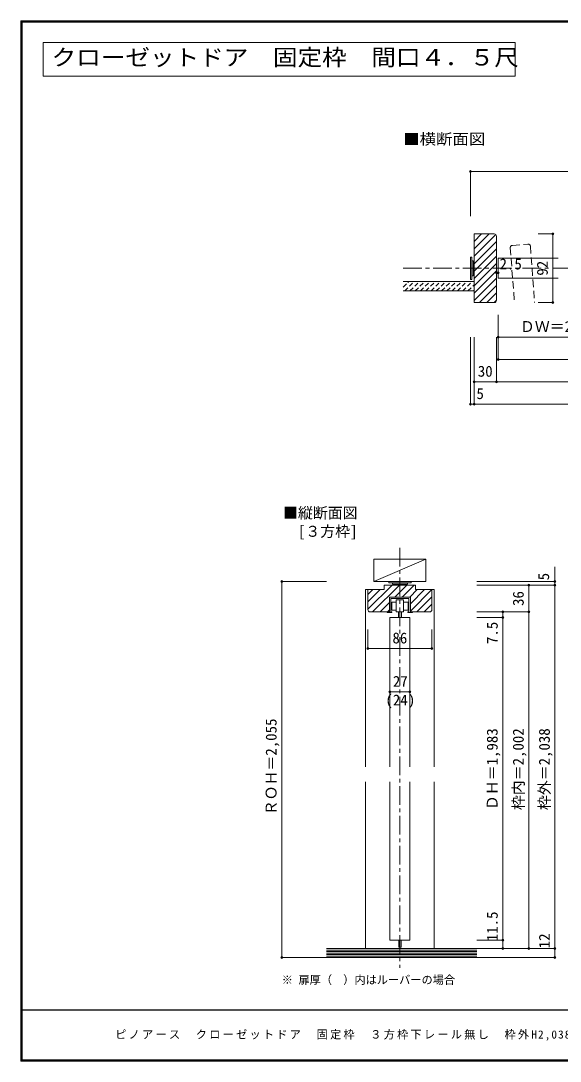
# Model space of a CAD drawing. Units: millimetres, scale not verified. Extents: x -973 to 977, y -718 to 696.
# Drawn here: x -973 to -250, y -701 to 696 of the extents above; entities that cross this region are included whole.
import ezdxf
from ezdxf.enums import TextEntityAlignment as Align

# ---------------------------------------------------------------- set-up
doc = ezdxf.new("R2010")
doc.units = ezdxf.units.MM
doc.header["$LTSCALE"] = 5
doc.header["$PDMODE"] = 32
doc.header["$PDSIZE"] = 2.5
for name, pattern in [('CHAIN1', [8, 5, -1, 1, -1]), ('DASHED1', [1.8, 1.2, -0.6]), ('DASHED2', [3, 2, -1])]:
    doc.linetypes.add(name, pattern=pattern)
for name, color, linetype, lineweight in [('0-1_通り芯', 4, 'CHAIN1', 9), ('0-3_仕上げ', 2, 'Continuous', 9), ('0-4_枠', 3, 'Continuous', 9), ('0-6_扉', 6, 'Continuous', 9), ('0-7_金物', 7, 'Continuous', 9), ('0-A_文字', 7, 'Continuous', 9), ('0-B_寸法', 7, 'Continuous', 9), ('0-C_ハッチ', 7, 'Continuous', 9), ('F-1_枠', 6, 'Continuous', 9)]:
    doc.layers.add(name, color=color, linetype=linetype, lineweight=lineweight)
doc.layers.add('F-A_文字', color=7, linetype='Continuous')
doc.styles.add('ＭＳ ゴシック', font='')
doc.styles.get('ＭＳ ゴシック').set_extended_font_data('MS Gothic')

msp = doc.modelspace()

# ---------------------------------------------------------------- linework, layer by layer
at = {"layer": '0-1_通り芯'}
for p, q in [((-460.347, 363.658), (463.653, 363.658)), ((-464.855, -11.667), (-464.855, -575.638))]:
    msp.add_line(p, q, dxfattribs=at)
at = {"layer": '0-3_仕上げ'}
for p, q in [((-365.347, 345.658), (-460.58, 345.658)), ((-365.347, 333.158), (-460.58, 333.158)), ((-563.355, -549.667), (-361.827, -549.667)), ((-563.355, -561.667), (-361.827, -561.667))]:
    msp.add_line(p, q, dxfattribs=at)
at = {"layer": '0-3_仕上げ', "color": 4}
msp.add_line((-429.855, -26.667), (-499.855, -56.667), dxfattribs=at)
at = {"layer": '0-3_仕上げ', "color": 7}
for p, q in [((-563.355, -551.667), (-361.827, -551.667)), ((-563.355, -553.667), (-361.827, -553.667)), ((-563.355, -555.667), (-361.827, -555.667)), ((-563.355, -557.667), (-361.827, -557.667)), ((-563.355, -559.667), (-361.827, -559.667))]:
    msp.add_line(p, q, dxfattribs=at)
at = {"layer": '0-3_仕上げ', "color": 4}
msp.add_lwpolyline([(-499.855, -56.667), (-429.855, -56.667), (-429.855, -26.667), (-499.855, -26.667)], close=True, dxfattribs=at)
at = {"layer": '0-4_枠'}
for p, q in [((-338.347, 409.658), (-365.347, 409.658)), ((-365.347, 409.658), (-365.347, 317.658)), ((-335.347, 320.658), (-335.347, 406.658)), ((-338.347, 317.658), (-365.347, 317.658)), ((-485.827, -67.709), (-507.827, -67.709)), ((-507.827, -94.691), (-507.827, -67.709)), ((-485.827, -61.691), (-485.827, -67.709)), ((-443.827, -61.691), (-485.827, -61.691)), ((-443.827, -67.709), (-443.827, -61.691)), ((-443.827, -67.709), (-421.827, -67.709)), ((-421.827, -94.691), (-421.827, -67.691)), ((-504.827, -97.691), (-478.827, -97.691))]:
    msp.add_line(p, q, dxfattribs=at)
at = {"layer": '0-4_枠', "color": 4}
for p, q in [((-507.827, -67.709), (-510.855, -67.709)), ((-510.855, -67.709), (-510.855, -305.667)), ((-421.827, -67.709), (-418.855, -67.709)), ((-418.855, -67.709), (-418.855, -305.667)), ((-510.855, -325.667), (-510.855, -549.667)), ((-418.855, -325.667), (-418.855, -549.667))]:
    msp.add_line(p, q, dxfattribs=at)
at = {"layer": '0-4_枠'}
msp.add_lwpolyline([(-424.827, -97.691), (-450.827, -97.691), (-450.827, -77.691), (-478.827, -77.691), (-478.827, -97.691)], dxfattribs=at)
for centre, start, end in [((-338.347, 406.658), 0, 90), ((-338.347, 320.658), 270, 0), ((-504.827, -94.691), 180.00001, 270), ((-424.827, -94.691), 270, 0.00001)]:
    msp.add_arc(centre, 3, start, end, dxfattribs=at)
at = {"layer": '0-6_扉', "color": 2, "linetype": 'DASHED2'}
for p, q in [((-316.739, 391.194), (-311.15, 317.658)), ((-313.975, 394.413), (-293.035, 396.004)), ((-289.816, 393.24), (-284.072, 317.658))]:
    msp.add_line(p, q, dxfattribs=at)
at = {"layer": '0-6_扉'}
for p, q in [((-332.847, 377.158), (-252.347, 377.158)), ((-332.847, 377.158), (-332.847, 350.158)), ((-332.847, 350.158), (-252.347, 350.158)), ((-478.355, -105.167), (-451.355, -105.167)), ((-478.355, -305.667), (-478.355, -105.167)), ((-451.355, -305.667), (-451.355, -105.167)), ((-478.355, -538.167), (-478.355, -325.667)), ((-451.355, -538.167), (-451.355, -325.667)), ((-478.355, -538.167), (-451.355, -538.167))]:
    msp.add_line(p, q, dxfattribs=at)
at = {"layer": '0-6_扉', "color": 2, "linetype": 'DASHED2'}
for centre, start, end in [((-313.747, 391.422), 94.34602, 184.34602), ((-292.808, 393.013), 4.34602, 94.34602)]:
    msp.add_arc(centre, 3, start, end, dxfattribs=at)
at = {"layer": '0-7_金物'}
for p, q in [((-370.347, 348.658), (-370.347, 378.658)), ((-370.347, 378.658), (-368.347, 378.658)), ((-368.347, 348.658), (-368.347, 378.658)), ((-368.347, 373.658), (-366.347, 373.658)), ((-366.347, 353.658), (-366.347, 373.658)), ((-365.347, 372.658), (-366.347, 372.658)), ((-368.347, 353.658), (-366.347, 353.658)), ((-366.347, 354.658), (-365.347, 354.658)), ((-370.347, 348.658), (-368.347, 348.658)), ((-479.855, -56.667), (-449.855, -56.667)), ((-479.855, -56.667), (-479.855, -58.667)), ((-479.855, -58.667), (-449.855, -58.667)), ((-474.855, -58.667), (-474.855, -60.667)), ((-474.855, -60.667), (-454.855, -60.667)), ((-473.855, -60.667), (-473.855, -61.691)), ((-455.855, -61.691), (-455.855, -60.667)), ((-454.855, -58.667), (-454.855, -60.667)), ((-449.855, -56.667), (-449.855, -58.667)), ((-476.827, -79.691), (-476.827, -97.691)), ((-452.827, -79.691), (-476.827, -79.691)), ((-452.827, -97.691), (-452.827, -79.691)), ((-481.855, -97.667), (-481.855, -98.667)), ((-478.827, -97.691), (-481.827, -97.691)), ((-481.827, -97.691), (-481.827, -98.691)), ((-476.827, -97.691), (-475.66, -97.691)), ((-475.797, -84.489), (-475.797, -95.489)), ((-469.827, -84.489), (-475.797, -84.489)), ((-475.797, -95.489), (-469.827, -95.489)), ((-475.687, -98.667), (-475.687, -97.667)), ((-475.66, -98.691), (-475.66, -97.691)), ((-469.827, -97.691), (-459.827, -97.691)), ((-466.855, -97.667), (-466.855, -105.167)), ((-462.855, -105.167), (-462.855, -97.667)), ((-459.827, -95.489), (-453.797, -95.489)), ((-454.152, -98.667), (-454.152, -97.667)), ((-450.827, -97.691), (-447.827, -97.691)), ((-447.855, -97.667), (-447.855, -98.667)), ((-447.827, -97.691), (-447.827, -98.691)), ((-475.687, -98.667), (-481.855, -98.667)), ((-475.66, -98.691), (-481.827, -98.691)), ((-466.855, -105.167), (-462.855, -105.167)), ((-454.152, -98.667), (-447.855, -98.667)), ((-454.125, -98.691), (-447.827, -98.691)), ((-466.355, -538.167), (-466.355, -547.667))]:
    msp.add_line(p, q, dxfattribs=at)
for points in [[(-459.827, -97.691), (-459.827, -81.691), (-469.827, -81.691), (-469.827, -97.691)], [(-453.797, -95.489), (-453.797, -84.489), (-459.827, -84.489)], [(-454.125, -98.691), (-454.125, -97.691), (-452.827, -97.691)], [(-463.355, -538.167), (-463.355, -547.667), (-466.355, -547.667)]]:
    msp.add_lwpolyline(points, dxfattribs=at)
at = {"layer": '0-A_文字', "color": 3}
for p, q in [((-943.333, 621.667), (-943.333, 666.667)), ((-943.333, 666.667), (-310.119, 666.667)), ((-310.119, 621.667), (-310.119, 666.667)), ((-943.333, 621.667), (-310.119, 621.667))]:
    msp.add_line(p, q, dxfattribs=at)
at = {"layer": '0-B_寸法', "color": 4}
for p, q in [((-370.347, 493.658), (-370.347, 433.658)), ((-370.347, 493.658), (373.653, 493.658)), ((-279.359, 409.658), (-259.563, 409.658)), ((-259.563, 317.658), (-259.563, 409.658)), ((-335.347, 370.948), (-335.347, 357.393)), ((-332.847, 370.948), (-332.847, 357.393)), ((-335.347, 357.393), (-332.847, 357.393)), ((-279.359, 317.658), (-259.563, 317.658)), ((-332.847, 241.158), (-332.847, 301.158)), ((-370.347, 181.158), (-370.347, 271.158)), ((-365.347, 181.158), (-365.347, 271.158)), ((-335.347, 211.158), (-335.347, 271.158)), ((-332.847, 271.158), (-164.847, 271.158)), ((-332.847, 241.158), (0.653, 241.158)), ((-365.347, 211.158), (-335.347, 211.158)), ((-335.347, 211.158), (338.653, 211.158)), ((-370.347, 181.158), (-365.347, 181.158)), ((-365.347, 181.158), (368.653, 181.158)), ((-256.827, -561.667), (-256.827, -37.273)), ((-623.355, -561.667), (-623.355, -56.667)), ((-623.355, -56.667), (-563.355, -56.667)), ((-256.827, -56.667), (-361.827, -56.667)), ((-361.827, -61.667), (-256.827, -61.667)), ((-291.827, -549.667), (-291.827, -61.667)), ((-361.827, -97.666), (-326.827, -97.666)), ((-326.827, -549.667), (-326.827, -97.666)), ((-326.827, -97.666), (-291.827, -97.666)), ((-361.827, -105.166), (-326.827, -105.166)), ((-507.855, -146.914), (-507.855, -121.295)), ((-421.855, -146.914), (-421.855, -121.295)), ((-507.855, -146.914), (-421.855, -146.914)), ((-478.355, -191.124), (-478.355, -205.163)), ((-451.355, -191.124), (-451.355, -205.163)), ((-451.355, -205.163), (-478.355, -205.163)), ((-361.827, -538.167), (-326.827, -538.167)), ((-361.827, -549.667), (-256.827, -549.667)), ((-623.355, -561.667), (-563.355, -561.667)), ((-361.827, -561.667), (-256.827, -561.667)), ((-326.827, -561.667), (-291.827, -561.667))]:
    msp.add_line(p, q, dxfattribs=at)
at = {"layer": '0-B_寸法'}
for p in [(-370.347, 493.658), (-259.563, 409.658), (-335.347, 357.393), (-332.847, 357.393), (-259.563, 317.658), (-332.847, 271.158), (-332.847, 241.158), (-365.347, 211.158), (-335.347, 211.158), (-370.347, 181.158), (-365.347, 181.158), (-623.355, -56.667), (-256.827, -56.667), (-291.827, -61.667), (-256.827, -61.667), (-326.827, -97.666), (-291.827, -97.666), (-326.827, -105.166), (-507.855, -146.914), (-421.855, -146.914), (-478.355, -205.163), (-451.355, -205.163), (-326.827, -538.167), (-326.827, -549.667), (-291.827, -549.667), (-256.827, -549.667), (-623.355, -561.667), (-256.827, -561.667)]:
    msp.add_point(p, dxfattribs=at)
at = {"layer": '0-C_ハッチ', "color": 4}
for p, q in [((-365.347, 389.581), (-345.27, 409.658)), ((-365.347, 399.48), (-355.17, 409.658)), ((-365.347, 409.38), (-365.069, 409.658)), ((-365.347, 379.681), (-336.859, 408.169)), ((-365.347, 369.782), (-335.347, 399.782)), ((-365.347, 359.882), (-335.347, 389.882)), ((-365.347, 349.983), (-335.347, 379.983)), ((-365.347, 340.083), (-335.347, 370.083)), ((-365.347, 330.184), (-335.347, 360.184)), ((-365.347, 320.284), (-335.347, 350.284)), ((-358.074, 317.658), (-335.347, 340.385)), ((-348.175, 317.658), (-335.347, 330.485)), ((-338.275, 317.658), (-335.347, 320.586)), ((-507.827, -94.221), (-475.297, -61.691)), ((-507.827, -84.322), (-491.215, -67.709)), ((-507.827, -74.422), (-501.114, -67.709)), ((-501.397, -97.691), (-465.397, -61.691)), ((-485.827, -62.322), (-485.196, -61.691)), ((-471.497, -77.691), (-455.498, -61.691)), ((-461.598, -77.691), (-445.598, -61.691)), ((-451.698, -77.691), (-441.717, -67.709)), ((-450.827, -96.618), (-421.918, -67.709)), ((-450.827, -86.719), (-431.818, -67.709)), ((-442, -97.691), (-421.827, -77.518)), ((-491.498, -97.691), (-478.827, -85.02)), ((-481.598, -97.691), (-478.827, -94.92)), ((-432.101, -97.691), (-421.827, -87.417))]:
    msp.add_line(p, q, dxfattribs=at)
at = {"layer": '0-C_ハッチ', "color": 4, "linetype": 'DASHED1'}
for p, q in [((-460.347, 338.294), (-452.983, 345.658)), ((-458.412, 333.158), (-445.912, 345.658)), ((-451.341, 333.158), (-438.841, 345.658)), ((-444.27, 333.158), (-431.77, 345.658)), ((-437.199, 333.158), (-424.699, 345.658)), ((-430.128, 333.158), (-417.628, 345.658)), ((-423.057, 333.158), (-410.557, 345.658)), ((-415.986, 333.158), (-403.486, 345.658)), ((-408.915, 333.158), (-396.415, 345.658)), ((-401.844, 333.158), (-389.344, 345.658)), ((-394.773, 333.158), (-382.273, 345.658)), ((-387.702, 333.158), (-375.202, 345.658)), ((-380.631, 333.158), (-368.131, 345.658)), ((-373.56, 333.158), (-365.347, 341.37)), ((-366.488, 333.158), (-365.347, 334.299))]:
    msp.add_line(p, q, dxfattribs=at)
at = {"layer": 'F-1_枠'}
for p, q in [((-973.347, 695.833), (-973.347, -700.833)), ((-973.347, 695.833), (976.653, 695.833)), ((-973.347, 695), (976.653, 695)), ((-973.347, 694.167), (976.653, 694.167)), ((-972.514, 695.833), (-972.514, -700.833)), ((-971.68, 695.833), (-971.68, -700.833)), ((976.653, -631.667), (-973.347, -631.667)), ((976.653, -632.5), (-973.347, -632.5)), ((976.653, -699.167), (-973.347, -699.167)), ((976.653, -700), (-973.347, -700)), ((976.653, -700.833), (-973.347, -700.833))]:
    msp.add_line(p, q, dxfattribs=at)

# ---------------------------------------------------------------- texts
at = {"layer": '0-A_文字', "color": 3, "style": 'ＭＳ ゴシック', "width": 1.1}
msp.add_text('クローゼットドア\u3000固定枠\u3000間口４．５尺', height=21.99, dxfattribs=at).set_placement((-932.083, 629.167), align=Align.BOTTOM_LEFT)
at = {"layer": '0-A_文字', "style": 'ＭＳ ゴシック', "width": 1.1}
msp.add_text('■横断面図', height=14.66, dxfattribs=at).set_placement((-460.347, 525.32), align=Align.BOTTOM_LEFT)
at = {"layer": '0-A_文字', "style": 'ＭＳ ゴシック'}
for s, height, p in [('■縦断面図', 14.66, (-621.609, 23.515)), ('\u3000[３方枠]', 14.66, (-621.609, -1.239)), ('※ 扉厚（\u3000）内はルーバーの場合', 11, (-623.355, -600.473))]:
    msp.add_text(s, height=height, dxfattribs=at).set_placement(p, align=Align.BOTTOM_LEFT)
at = {"layer": '0-B_寸法', "style": 'ＭＳ ゴシック'}
for s, p in [('2.5', (-331.167, 357.685)), ('ＤＷ＝282.5', (-303.847, 273.658)), ('30', (-360.347, 213.658)), ('5', (-362.15, 183.658)), ('86', (-474.855, -144.414)), ('27', (-474.23, -202.663)), ('(24)', (-484.23, -227.682))]:
    msp.add_text(s, height=14.66, dxfattribs=at).set_placement(p, align=Align.BOTTOM_LEFT)
for s, p in [('92', (-262.063, 353.693)), ('5', (-260.31, -55.26)), ('36', (-294.327, -89.666)), ('7.5', (-329.232, -140.82)), ('ＲＯＨ＝2,055', (-625.855, -370.667)), ('ＤＨ＝1,983', (-329.327, -363.755)), ('枠内＝2,002', (-294.327, -363.755)), ('枠外＝2,038', (-259.327, -363.755)), ('11.5', (-329.238, -539.772)), ('12', (-259.327, -549.273))]:
    msp.add_text(s, height=14.66, rotation=90, dxfattribs=at).set_placement(p, align=Align.BOTTOM_LEFT)
at = {"layer": 'F-A_文字', "insert": (-846.68, -673.333), "char_height": 11, "attachment_point": 7, "style": 'ＭＳ ゴシック'}
msp.add_mtext('\\T1.2;ピノアース\u3000クローゼットドア\u3000固定枠\u3000３方枠下レール無し\u3000枠外H2,038\u3000枠外W1,199', dxfattribs=at)

doc.saveas('drawing.dxf')
